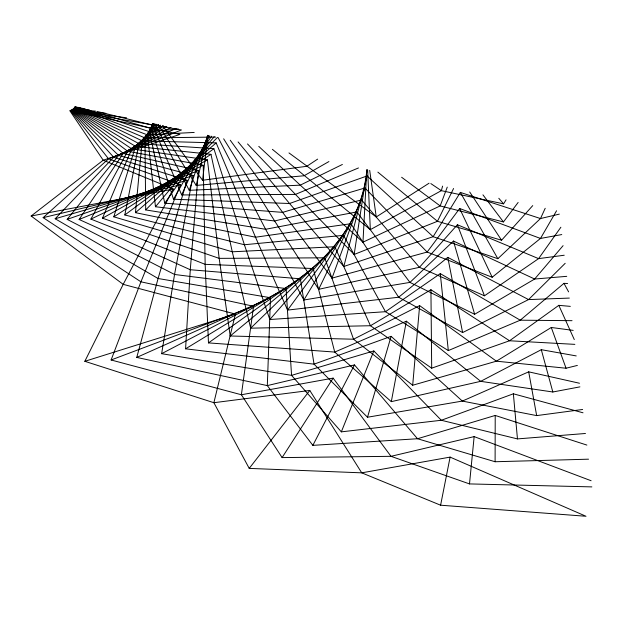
<?xml version="1.0" encoding="UTF-8"?>
<svg xmlns="http://www.w3.org/2000/svg" width="623" height="623" viewBox="0 0 623 623"><rect width="100%" height="100%" fill="white"/><g stroke="black" fill="none" stroke-linecap="round" stroke-linejoin="round"><path stroke-width="0.93" d="M588.548 459.182L495.106 461.744L495.215 415.448L417.519 438.74L312.847 445.359L267.306 385.606L270.491 297.747L158.086 278.504L55.167 218.766L113.713 157.245L175.99 128.494M518.134 202.452L503.446 221.936L440.173 205.933L362.975 242.168L366.768 169.736M582.622 409.475L536.668 415.603L462.336 401.08L391.112 336.334L314.054 364.151L185.584 348.818L190.272 269.736L198.449 170.476L123.268 153.437L72.003 109.664L95.467 111.089M573.191 330.4L551.293 327.48L496.399 361.184L412.691 385.24L419.637 305.62L496.399 361.184L566.05 368.224L577.365 365.428M565.193 263.311L528.569 299.585L462.616 332.573L398.642 297.233L350.881 223.719L255.5 237.215L135.471 212.661L142.161 140.876L154.777 123.915M591.85 486.89L469.501 483.915L474.15 436.606L591.118 480.738M317.644 159.114L306.82 166.286L202.545 180.257L207.981 135.409M469.501 483.915L390.995 456.324L333.134 378.122L241.381 394.756L111.104 359.977L140.938 281.814L180.46 184.797L108.566 158.834L70.352 110.403L181.472 129.966L108.566 158.834L43.143 217.645L140.938 281.814L253.584 306.275L241.381 394.756L282.102 457.594L390.995 456.324L474.15 436.606M532.735 205.606L501.577 240.237L437.455 221.297L354.152 254.472L367.072 169.799M585.48 433.483L517.464 438.904L441.302 420.268L373.823 350.944L291.556 375.365L161.637 353.677L174.549 274.47L193.044 175.484L118.619 155.439L71.489 109.936L105.817 113.331M576.236 355.92L541.301 349.69L480.683 381.338L391.306 401.64L406.383 321.195L480.683 381.338L552.827 391.992L579.927 386.867M440.601 505.206L450.11 457.111L585.994 516.265L440.601 505.206L361.729 472.841L249.223 468.395L213.876 402.707L235.401 314.078L123.198 284.353L31.15 216.017L103.216 160.212L179.954 134.381L69.745 110.606L103.216 160.212L173.303 189.042L123.198 284.353L84.821 361.309L213.876 402.707L309.795 390.45L361.729 472.841L450.11 457.111M567.6 283.512L563.979 283.348L520.244 320.191L448.319 350.578L385.481 311.702L343.538 235.346L244.387 244.738L124.818 214.974L139.007 143.687L156.241 124.226M328.928 161.552L304.047 175.764L196.214 185.436L207.576 135.323M559.329 214.117L540.484 218.548L460.327 192.406L433.133 236.693L343.826 266.473L367.056 175.959L433.133 236.693L497.847 258.701L540.484 218.548L545.203 208.3M442.571 186.121L441.357 190.661L370.335 229.646L272.383 149.333M495.106 461.744L417.519 438.74L354.487 364.914L267.306 385.606L136.764 357.415L158.086 278.504L187.048 180.265L113.713 157.245L70.929 110.178L126.531 117.809M579.491 383.246L528.693 371.838L462.336 401.08L367.508 417.231L391.112 336.334M570.325 306.368L558.815 305.34L509.552 340.765L431.692 368.177L370.459 325.736L334.824 246.739L232.27 251.801L113.814 216.827L135.534 146.366L158.133 124.639M342.385 164.464L300.255 185.156L189.244 190.334L207.724 135.355M230.245 140.222L282.624 212.373L332.02 278.115L364.93 187.982L427.144 252.058L492.178 277.251L540.484 238.445L556.565 210.761M447.259 187.134L440.173 205.933L401.633 177.267M171.021 127.427L118.619 155.439L67.175 219.382L174.549 274.47L286.097 288.566L291.556 375.365L341.334 431.856L373.823 350.944M412.691 385.24L353.537 339.224L324.723 257.821L219.187 258.358L102.484 218.206L131.749 148.889L160.5 125.153M358.482 167.945L295.434 194.415L181.659 194.944L208.44 135.51M223.657 138.797L274.642 220.978L318.688 289.313L361.55 199.983L419.435 267.322L484.468 295.8L538.584 258.631L560.887 227.224M453.575 188.496L437.455 221.297L377.865 172.135M312.847 445.359L354.487 364.914M391.306 401.64L334.722 352.065L313.229 268.529L205.162 264.347L90.903 219.101L127.66 151.257L163.382 125.776M367.056 175.959L289.555 203.503L173.482 199.235L209.741 135.791M218.143 137.605L265.593 229.28L303.876 300.006L356.878 211.921L409.95 282.406L474.64 314.28L534.651 279.034L563.091 245.657M153.694 123.681L144.964 137.94L145.696 209.912L265.593 229.28L356.878 211.921M430.82 183.575L441.357 190.661L503.571 203.846L506.055 199.843M282.102 457.594L333.134 378.122M367.508 417.231L314.054 364.151L300.356 278.8L190.272 269.736L79.113 219.491L123.268 153.437L166.855 126.524M364.93 187.982L282.624 212.373L164.745 203.176L211.641 136.203M78.498 107.429L74.075 108.028L142.161 140.876L216.173 142.893L255.5 237.215L287.569 310.098L350.881 223.719M561.767 234.567L540.484 238.445L459.657 208.51L427.144 252.058L332.02 278.115M249.223 468.395L309.795 390.45M361.55 199.983L274.642 220.978L155.47 206.743L214.195 136.756M80.157 107.779L73.74 108.394L139.007 143.687L213.884 148.656L244.387 244.738L269.829 319.513L343.538 235.346M564.228 255.235L538.584 258.631L457.383 224.739L419.435 267.322L318.688 289.313M145.696 209.912L217.443 137.457M82.298 108.246L73.366 108.737L135.534 146.366L210.971 154.333L232.27 251.801L250.68 328.173L334.824 246.739M566.743 276.339L534.651 279.034L453.443 241.046L409.95 282.406L303.876 300.006M135.471 212.661L216.173 142.893M85.203 108.877L72.946 109.064L131.749 148.889L207.42 159.87L219.187 258.358L230.206 335.992L324.723 257.821M569.336 298.082L528.569 299.585L447.766 257.369L398.642 297.233L287.569 310.098M124.818 214.974L213.884 148.656M89.291 109.757L72.494 109.375L127.66 151.257L203.246 165.266L205.162 264.347L208.471 342.899L313.229 268.529M572.031 320.674L520.244 320.191L440.274 273.622L385.481 311.702L269.829 319.513M113.814 216.827L210.971 154.333M288.979 152.915L376.245 216.96L429.076 183.201M185.584 348.818L300.356 278.8M574.858 344.363L509.552 340.765L430.921 289.734L370.459 325.736L250.68 328.173M102.484 218.206L207.42 159.87M161.637 353.677L286.097 288.566M419.637 305.62L353.537 339.224L230.206 335.992M90.903 219.101L203.246 165.266M136.764 357.415L270.491 297.747M406.383 321.195L334.722 352.065L208.471 342.899M79.113 219.491L198.449 170.476M111.104 359.977L253.584 306.275M583.019 412.792L513.368 393.798L441.302 420.268L341.334 431.856M67.175 219.382L193.044 175.484M84.821 361.309L235.401 314.078M55.167 218.766L187.048 180.265M75.297 106.735L74.846 106.86L149.559 131.733L178.466 129.031M43.143 217.645L180.46 184.797M76.154 106.915L74.628 107.257L147.433 134.887L194.205 132.434M31.15 216.017L173.303 189.042M77.197 107.14L74.378 107.647L144.964 137.94L215.644 137.068M157.082 124.413L152.736 125.192L96.869 111.392M166.473 126.438L151.327 128.502L78.062 107.327M495.215 415.448L586.866 445.079M362.975 242.168L300.255 185.156L258.779 146.389M354.152 254.472L295.434 194.415L247.51 143.952M343.826 266.473L289.555 203.503L238.103 141.927M498.789 198.27L503.571 203.846M482.942 194.843L503.446 221.936M162.572 125.597L202.545 180.257M469.703 191.985L501.577 240.237M158.382 124.693L196.214 185.436M460.327 192.406L497.847 258.701M563.979 283.348L568.597 291.868M154.87 123.93L189.244 190.334M459.657 208.51L492.178 277.251M558.815 305.34L574.289 339.574M181.659 194.944L152.736 125.192L152.993 123.525L147.433 134.887L155.47 206.743M457.383 224.739L484.468 295.8M551.293 327.48L566.05 368.224M173.482 199.235L151.327 128.502L152.643 123.447L149.559 131.733L164.745 203.176M453.443 241.046L474.64 314.28M541.301 349.69L552.827 391.992M447.766 257.369L462.616 332.573M528.693 371.838L536.668 415.603M369.696 170.367L376.245 216.96M440.274 273.622L448.319 350.578M513.368 393.798L517.464 438.904M367.64 169.923L370.335 229.646M430.921 289.734L431.692 368.177"/></g></svg>
